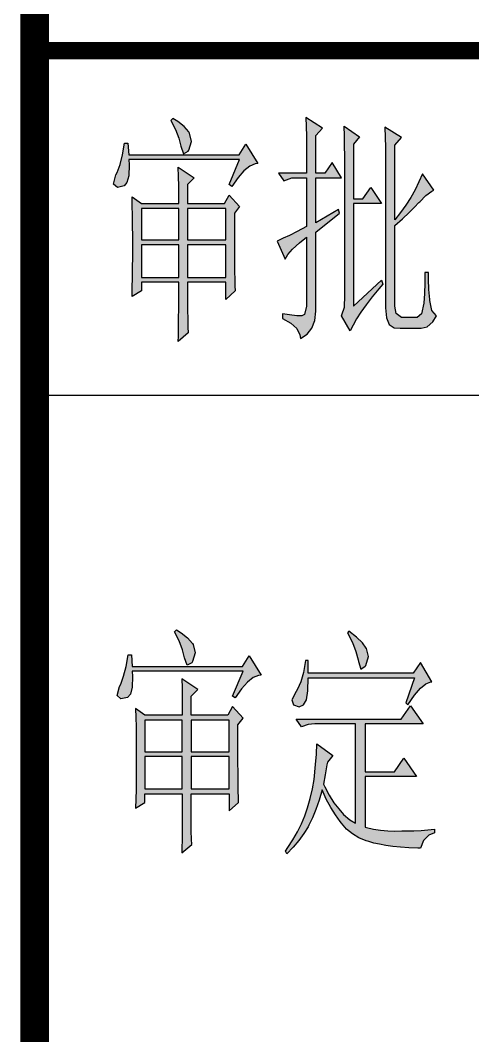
# Model space of a CAD drawing. Header units: millimetres. Extents: x -124780 to 1320, y -77622 to -18222.
# Drawn here: x -17705 to -16916, y -74138 to -72369 of the extents above; entities that cross this region are included whole.
import ezdxf

# ---------------------------------------------------------------- set-up
doc = ezdxf.new("R2010")
doc.units = ezdxf.units.MM
doc.header["$MEASUREMENT"] = 0
doc.layers.add('1', color=7, linetype='Continuous')
doc.layers.add('PUB_TEXT', color=7, linetype='Continuous')

msp = doc.modelspace()

# ---------------------------------------------------------------- hatches: boundary and pattern name
at = {"layer": '1'}
h = msp.add_hatch(color=7, dxfattribs=at)
h.paths.add_polyline_path([(-17147.4, -73764.7), (-17155.7, -73753.2), (-17163.8, -73740.5), (-17171.4, -73725.9), (-17178.7, -73709.4), (-17183.9, -73727.4), (-17189.6, -73743.8), (-17195.6, -73758.4), (-17201.9, -73771.2), (-17203.2, -73773.8), (-17210.5, -73785.5), (-17219.1, -73797.5), (-17229, -73809.3), (-17240.4, -73821.2), (-17242.8, -73816.3), (-17238.4, -73810), (-17229.5, -73796.5), (-17221.4, -73782.7), (-17214.6, -73768.6), (-17208.9, -73754.5), (-17204.2, -73741), (-17199.3, -73724.3), (-17195.6, -73707.9), (-17192.5, -73691.2), (-17190.1, -73665.4), (-17188.8, -73647.4), (-17188.1, -73629.4), (-17159.9, -73649.5), (-17169.3, -73661.2), (-17170.3, -73665.7), (-17173.7, -73683.6), (-17176.3, -73699.5), (-17174.2, -73704.2), (-17166.7, -73718.8), (-17158.4, -73731.9), (-17149.5, -73742.8), (-17141.2, -73752.2), (-17130.5, -73761.6), (-17120.3, -73767.8), (-17120.3, -73594.5), (-17191.4, -73594.5), (-17203.2, -73595.8), (-17214.6, -73599.5), (-17224, -73586.2), (-17041.1, -73586.2), (-17024.7, -73563), (-17002.5, -73594.5), (-17103.9, -73594.5), (-17103.9, -73677.9), (-17052.8, -73677.9), (-17036.4, -73654.5), (-17014.2, -73686.2), (-17103.9, -73686.2), (-17103.9, -73774.6), (-17101.5, -73775.1), (-17089, -73777.7), (-17076.8, -73779.8), (-17064.3, -73781.1), (-17052, -73781.4), (-17039.8, -73781.1), (-17031.7, -73781.1), (-17018.7, -73780.8), (-17006.2, -73780.1), (-16994.2, -73779.3), (-16982.7, -73778), (-16982.7, -73784.5), (-16992.6, -73788.4), (-17002, -73797.8), (-17007.2, -73811.1), (-17011.9, -73811.1), (-17027.5, -73810.3), (-17042.1, -73809.3), (-17055.4, -73808), (-17067.7, -73806.4), (-17078.6, -73804.3), (-17088.5, -73802.2), (-17097.1, -73799.6), (-17101.8, -73798), (-17114.6, -73792.8), (-17126, -73786.1), (-17136.2, -73777.7), (-17144.8, -73767.8)])
h.paths.add_polyline_path([(-17029.3, -73561.2), (-17017.9, -73544.7), (-17007.5, -73532.5), (-16997.8, -73524.7), (-16989.5, -73521.3), (-16987.4, -73521.3), (-17007.2, -73487.9), (-17020, -73506.2), (-17203.2, -73506.2), (-17203.2, -73484.5), (-17207.9, -73484.5), (-17211, -73505.1), (-17215.7, -73521.5), (-17221.4, -73534), (-17224, -73538), (-17231.8, -73552.8), (-17228.7, -73561.2), (-17218.6, -73565.1), (-17211.3, -73561.2), (-17206, -73552.8), (-17203.4, -73536.9), (-17203.2, -73514.5), (-17017.6, -73514.5), (-17033, -73557.8)])
h.paths.add_polyline_path([(-17407, -73579.7), (-17407, -73546.3), (-17395.5, -73534.6), (-17423.4, -73516.3), (-17422.9, -73532), (-17422.4, -73549.2), (-17422.4, -73579.7), (-17487.5, -73579.7), (-17503.9, -73567.9), (-17503.4, -73583.3), (-17503.1, -73599.7), (-17502.9, -73617.7), (-17502.6, -73637), (-17502.6, -73672.4), (-17502.9, -73691.2), (-17503.1, -73708.9), (-17503.4, -73725.9), (-17503.9, -73741.2), (-17487.5, -73731.3), (-17487.5, -73716.2), (-17422.4, -73716.2), (-17422.4, -73761.6), (-17422.6, -73780.3), (-17422.9, -73796.5), (-17423.1, -73810.3), (-17423.4, -73819.4), (-17405.9, -73804.6), (-17406.5, -73795.2), (-17406.7, -73781.4), (-17407, -73763.6), (-17407, -73716.2), (-17340.5, -73716.2), (-17340.5, -73746.2), (-17324.4, -73731.3), (-17324.6, -73722.7), (-17324.9, -73711.5), (-17325.1, -73697.5), (-17325.1, -73680.5), (-17325.4, -73660.7), (-17325.4, -73596.3), (-17316.3, -73584.6), (-17334.8, -73564.5), (-17342.9, -73579.7)])
h.paths.add_polyline_path([(-17407, -73588), (-17407, -73643), (-17340.5, -73643), (-17340.5, -73588)], flags=16)
h.paths.add_polyline_path([(-17487.5, -73588), (-17487.5, -73643), (-17422.4, -73643), (-17422.4, -73588)], flags=16)
h.paths.add_polyline_path([(-17340.5, -73707.9), (-17340.5, -73651.3), (-17407, -73651.3), (-17407, -73707.9)], flags=16)
h.paths.add_polyline_path([(-17422.4, -73707.9), (-17422.4, -73651.3), (-17487.5, -73651.3), (-17487.5, -73707.9)], flags=16)
h.paths.add_polyline_path([(-17511, -73474.6), (-17509.7, -73494.4), (-17317.3, -73494.4), (-17305.6, -73476.2), (-17284.7, -73509.6), (-17289.4, -73510.1), (-17298.8, -73514), (-17308.7, -73522.1), (-17319.1, -73533.8), (-17330.1, -73549.4), (-17334.8, -73546.3), (-17316.3, -73502.8), (-17509.7, -73502.8), (-17509.1, -73511.9), (-17509.7, -73530.9), (-17513, -73542.9), (-17517.7, -73548.4), (-17529.5, -73551.2), (-17536, -73545.3), (-17531.8, -73529.6), (-17529.7, -73525.4), (-17524.8, -73511.6), (-17520.3, -73494.7), (-17516.7, -73474.6)])
h.paths.add_polyline_path([(-17432.8, -73431.1), (-17424.2, -73436.3), (-17413.2, -73444.9), (-17404.9, -73454.6), (-17403.6, -73456.6), (-17400.2, -73471), (-17404.9, -73486.1), (-17405.9, -73488.2), (-17414, -73492.6), (-17418.7, -73479.6), (-17422.1, -73465.5), (-17428.1, -73450.1), (-17436.2, -73434.5)])
h.paths.add_polyline_path([(-17102.8, -73492.9), (-17097.9, -73477.2), (-17101.5, -73463.2), (-17101.8, -73462.9), (-17108.6, -73453.5), (-17118.7, -73443.6), (-17132, -73432.9), (-17134.4, -73436.3), (-17126, -73453), (-17120, -73468.6), (-17116.1, -73483), (-17115.6, -73486.1), (-17111.4, -73499.4), (-17103.6, -73494.2)])
at = {"layer": 'PUB_TEXT'}
h = msp.add_hatch(color=7, dxfattribs=at)
h.paths.add_polyline_path([(-17409.8, -72565.8), (-17411.1, -72563.7), (-17419.4, -72554), (-17430.4, -72545.4), (-17439, -72540.2), (-17442.3, -72543.6), (-17434.3, -72559.2), (-17428.3, -72574.4), (-17424.9, -72588.7), (-17420.2, -72601.7), (-17412.1, -72597.3), (-17411.1, -72595.2), (-17406.4, -72580.1)])
h.paths.add_polyline_path([(-17311.8, -72585.3), (-17323.5, -72603.5), (-17515.8, -72603.5), (-17517.1, -72583.5), (-17522.9, -72583.5), (-17526.5, -72603.8), (-17530.9, -72620.7), (-17535.9, -72634.3), (-17538, -72638.5), (-17542.2, -72654.4), (-17535.6, -72660.4), (-17523.9, -72657.5), (-17519.2, -72652), (-17515.8, -72640), (-17515.3, -72621), (-17515.8, -72611.9), (-17322.5, -72611.9), (-17341, -72655.1), (-17336.3, -72658.5), (-17325.3, -72642.9), (-17314.9, -72631.2), (-17305, -72623.1), (-17295.6, -72619.2), (-17290.9, -72618.7)])
h.paths.add_polyline_path([(-17322.5, -72693.7), (-17341, -72673.7), (-17349, -72688.5), (-17413.2, -72688.5), (-17413.2, -72655.1), (-17401.7, -72643.7), (-17429.6, -72625.2), (-17429, -72641.1), (-17428.5, -72658.3), (-17428.5, -72688.5), (-17493.7, -72688.5), (-17510.1, -72677), (-17509.6, -72692.2), (-17509.3, -72708.8), (-17509.1, -72726.8), (-17508.8, -72745.8), (-17508.8, -72781.5), (-17509.1, -72800.3), (-17509.3, -72818), (-17509.6, -72834.7), (-17510.1, -72850.3), (-17493.7, -72840.2), (-17493.7, -72825.3), (-17428.5, -72825.3), (-17428.5, -72870.7), (-17428.8, -72889.4), (-17429, -72905.6), (-17429.3, -72919.4), (-17429.6, -72928.5), (-17412.1, -72913.7), (-17412.6, -72904), (-17412.9, -72890.5), (-17413.2, -72872.8), (-17413.2, -72825.3), (-17346.7, -72825.3), (-17346.7, -72855.3), (-17330.5, -72840.2), (-17330.8, -72831.8), (-17331.1, -72820.6), (-17331.3, -72806.6), (-17331.3, -72789.6), (-17331.6, -72769.8), (-17331.6, -72705.2)])
h.paths.add_polyline_path([(-17346.7, -72751.8), (-17413.2, -72751.8), (-17413.2, -72696.8), (-17346.7, -72696.8)], flags=16)
h.paths.add_polyline_path([(-17346.7, -72760.2), (-17346.7, -72817), (-17413.2, -72817), (-17413.2, -72760.2)], flags=16)
h.paths.add_polyline_path([(-17428.5, -72751.8), (-17493.7, -72751.8), (-17493.7, -72696.8), (-17428.5, -72696.8)], flags=16)
h.paths.add_polyline_path([(-17428.5, -72760.2), (-17428.5, -72817), (-17493.7, -72817), (-17493.7, -72760.2)], flags=16)
h.paths.add_polyline_path([(-17148.6, -72705.2), (-17149.9, -72698.7), (-17189.5, -72721.9), (-17189.5, -72643.7), (-17145.2, -72643.7), (-17161.4, -72616.8), (-17174.2, -72635.3), (-17189.5, -72635.3), (-17189.5, -72570.2), (-17177.8, -72556.9), (-17207, -72538.7), (-17206.5, -72554.3), (-17206.2, -72571), (-17206, -72588.7), (-17206, -72607.2), (-17205.7, -72626.5), (-17205.7, -72635.3), (-17254.7, -72635.3), (-17245.3, -72648.6), (-17231.5, -72643.7), (-17205.7, -72643.7), (-17205.7, -72728.6), (-17222.1, -72737), (-17235.7, -72743.8), (-17246.6, -72749), (-17254.7, -72752.6), (-17257, -72753.7), (-17243, -72785.2), (-17238.5, -72777.4), (-17230.2, -72767.7), (-17218, -72756.8), (-17205.7, -72746.9), (-17205.7, -72867), (-17209.6, -72881.9), (-17214, -72883.7), (-17222.6, -72884), (-17235.7, -72882.4), (-17247.7, -72880.3), (-17247.7, -72888.7), (-17233.1, -72896.7), (-17222.9, -72906.1), (-17217.4, -72916.8), (-17216.4, -72923.6), (-17204.9, -72916), (-17196.8, -72905.6), (-17191.6, -72892.3), (-17189.5, -72875.9), (-17189.5, -72738.5)])
h.paths.add_polyline_path([(-17124.1, -72688.5), (-17075.1, -72688.5), (-17093.9, -72660.4), (-17108, -72680.2), (-17124.1, -72680.2), (-17124.1, -72585.3), (-17113.7, -72572), (-17140.6, -72553.5), (-17140, -72570.5), (-17139.5, -72587.9), (-17139.2, -72606.2), (-17139.2, -72848.5), (-17140, -72868.6), (-17144.2, -72882.1), (-17145.2, -72883.7), (-17129.9, -72910.3), (-17124.9, -72900.1), (-17118.7, -72889.2), (-17111.1, -72877.5), (-17102, -72864.7), (-17091.6, -72851.1), (-17079.8, -72836.8), (-17072.8, -72828.7), (-17075.1, -72821.9), (-17124.1, -72867)])
h.paths.add_polyline_path([(-17038.4, -72714.8), (-17026.9, -72704.1), (-17017.5, -72694.8), (-17010, -72686.7), (-17008.7, -72685.4), (-16997.7, -72674.2), (-16987.3, -72666.6), (-16984.2, -72665.3), (-17004, -72636.9), (-17010, -72650.7), (-17016.8, -72664.5), (-17024.3, -72677.8), (-17032.7, -72691.1), (-17042, -72704.1), (-17051.9, -72716.9), (-17051.9, -72586.9), (-17040.2, -72573.6), (-17069.4, -72555.3), (-17068.4, -72590.8), (-17068.1, -72608.5), (-17068.1, -72870.2), (-17066.8, -72887.4), (-17061.8, -72898.8), (-17053, -72904.8), (-17042.6, -72905.3), (-17006.3, -72905.3), (-16995.4, -72903.3), (-16985.7, -72894.4), (-16979.5, -72883.7), (-16987.6, -72874.6), (-16991.2, -72857.1), (-16991.2, -72855.3), (-16992.8, -72838.4), (-16993.6, -72820.4), (-16993.6, -72808.7), (-16999.6, -72808.7), (-16999.8, -72827.2), (-17000.3, -72844.9), (-17001.6, -72861.8), (-17005.8, -72880.6), (-17013.1, -72887.1), (-17014.7, -72886.8), (-17040.2, -72886.8), (-17049.6, -72880.1), (-17051.9, -72867), (-17051.9, -72726.8)])

# ---------------------------------------------------------------- linework, layer by layer
at = {"color": 7}
for points in [[(-17406.4, -72580.1), (-17409.8, -72565.8), (-17411.1, -72563.7), (-17419.4, -72554), (-17430.4, -72545.4), (-17439, -72540.2), (-17442.3, -72543.6), (-17434.3, -72559.2), (-17428.3, -72574.4), (-17424.9, -72588.7), (-17420.2, -72601.7), (-17412.1, -72597.3), (-17411.1, -72595.2)], [(-17247.7, -72880.3), (-17247.7, -72888.7), (-17233.1, -72896.7), (-17222.9, -72906.1), (-17217.4, -72916.8), (-17216.4, -72923.6), (-17204.9, -72916), (-17196.8, -72905.6), (-17191.6, -72892.3), (-17189.5, -72875.9), (-17189.5, -72738.5), (-17148.6, -72705.2), (-17149.9, -72698.7), (-17189.5, -72721.9), (-17189.5, -72643.7), (-17145.2, -72643.7), (-17161.4, -72616.8), (-17174.2, -72635.3), (-17189.5, -72635.3), (-17189.5, -72570.2), (-17177.8, -72556.9), (-17207, -72538.7), (-17206.5, -72554.3), (-17206.2, -72571), (-17206, -72588.7), (-17206, -72607.2), (-17205.7, -72626.5), (-17205.7, -72635.3), (-17254.7, -72635.3), (-17245.3, -72648.6), (-17231.5, -72643.7), (-17205.7, -72643.7), (-17205.7, -72728.6), (-17222.1, -72737), (-17235.7, -72743.8), (-17246.6, -72749), (-17254.7, -72752.6), (-17257, -72753.7), (-17243, -72785.2), (-17238.5, -72777.4), (-17230.2, -72767.7), (-17218, -72756.8), (-17205.7, -72746.9), (-17205.7, -72867), (-17209.6, -72881.9), (-17214, -72883.7), (-17222.6, -72884), (-17235.7, -72882.4)], [(-17118.7, -72889.2), (-17124.9, -72900.1), (-17129.9, -72910.3), (-17145.2, -72883.7), (-17144.2, -72882.1), (-17140, -72868.6), (-17139.2, -72848.5), (-17139.2, -72606.2), (-17139.5, -72587.9), (-17140, -72570.5), (-17140.6, -72553.5), (-17113.7, -72572), (-17124.1, -72585.3), (-17124.1, -72680.2), (-17108, -72680.2), (-17093.9, -72660.4), (-17075.1, -72688.5), (-17124.1, -72688.5), (-17124.1, -72867), (-17075.1, -72821.9), (-17072.8, -72828.7), (-17079.8, -72836.8), (-17091.6, -72851.1), (-17102, -72864.7), (-17111.1, -72877.5)], [(-17013.1, -72887.1), (-17014.7, -72886.8), (-17040.2, -72886.8), (-17049.6, -72880.1), (-17051.9, -72867), (-17051.9, -72726.8), (-17038.4, -72714.8), (-17026.9, -72704.1), (-17017.5, -72694.8), (-17010, -72686.7), (-17008.7, -72685.4), (-16997.7, -72674.2), (-16987.3, -72666.6), (-16984.2, -72665.3), (-17004, -72636.9), (-17010, -72650.7), (-17016.8, -72664.5), (-17024.3, -72677.8), (-17032.7, -72691.1), (-17042, -72704.1), (-17051.9, -72716.9), (-17051.9, -72586.9), (-17040.2, -72573.6), (-17069.4, -72555.3), (-17068.4, -72590.8), (-17068.1, -72608.5), (-17068.1, -72870.2), (-17066.8, -72887.4), (-17061.8, -72898.8), (-17053, -72904.8), (-17042.6, -72905.3), (-17006.3, -72905.3), (-16995.4, -72903.3), (-16985.7, -72894.4), (-16979.5, -72883.7), (-16987.6, -72874.6), (-16991.2, -72857.1), (-16991.2, -72855.3), (-16992.8, -72838.4), (-16993.6, -72820.4), (-16993.6, -72808.7), (-16999.6, -72808.7), (-16999.8, -72827.2), (-17000.3, -72844.9), (-17001.6, -72861.8), (-17005.8, -72880.6)], [(-17515.8, -72603.5), (-17323.5, -72603.5), (-17311.8, -72585.3), (-17290.9, -72618.7), (-17295.6, -72619.2), (-17305, -72623.1), (-17314.9, -72631.2), (-17325.3, -72642.9), (-17336.3, -72658.5), (-17341, -72655.1), (-17322.5, -72611.9), (-17515.8, -72611.9), (-17515.3, -72621), (-17515.8, -72640), (-17519.2, -72652), (-17523.9, -72657.5), (-17535.6, -72660.4), (-17542.2, -72654.4), (-17538, -72638.5), (-17535.9, -72634.3), (-17530.9, -72620.7), (-17526.5, -72603.8), (-17522.9, -72583.5), (-17517.1, -72583.5)], [(-17330.8, -72831.8), (-17330.5, -72840.2), (-17346.7, -72855.3), (-17346.7, -72825.3), (-17413.2, -72825.3), (-17413.2, -72872.8), (-17412.9, -72890.5), (-17412.6, -72904), (-17412.1, -72913.7), (-17429.6, -72928.5), (-17429.3, -72919.4), (-17429, -72905.6), (-17428.8, -72889.4), (-17428.5, -72870.7), (-17428.5, -72825.3), (-17493.7, -72825.3), (-17493.7, -72840.2), (-17510.1, -72850.3), (-17509.6, -72834.7), (-17509.3, -72818), (-17509.1, -72800.3), (-17508.8, -72781.5), (-17508.8, -72745.8), (-17509.1, -72726.8), (-17509.3, -72708.8), (-17509.6, -72692.2), (-17510.1, -72677), (-17493.7, -72688.5), (-17428.5, -72688.5), (-17428.5, -72658.3), (-17429, -72641.1), (-17429.6, -72625.2), (-17401.7, -72643.7), (-17413.2, -72655.1), (-17413.2, -72688.5), (-17349, -72688.5), (-17341, -72673.7), (-17322.5, -72693.7), (-17331.6, -72705.2), (-17331.6, -72769.8), (-17331.3, -72789.6), (-17331.3, -72806.6), (-17331.1, -72820.6)], [(-17493.7, -72751.8), (-17428.5, -72751.8), (-17428.5, -72696.8), (-17493.7, -72696.8)], [(-17346.7, -72696.8), (-17413.2, -72696.8), (-17413.2, -72751.8), (-17346.7, -72751.8)], [(-17493.7, -72817), (-17428.5, -72817), (-17428.5, -72760.2), (-17493.7, -72760.2)], [(-17346.7, -72760.2), (-17413.2, -72760.2), (-17413.2, -72817), (-17346.7, -72817)]]:
    msp.add_lwpolyline(points, close=True, dxfattribs=at)
at = {"layer": '1', "color": 7, "ltscale": 0.8}
msp.add_line((-17679.8, -67033.3), (-17679.8, -73183), dxfattribs=at)
at = {"layer": '1', "color": 7}
msp.add_line((-17679.8, -73022.2), (-11479.8, -73022.2), dxfattribs=at)
at = {"layer": '1', "color": 7, "const_width": 50}
for points in [[(-17679.8, -76622.2), (320.2, -76622.2), (320.2, -60622.2), (-17679.8, -60622.2)], [(-17679.8, -70822.2), (320.2, -70822.2), (320.2, -76622.2), (-17679.8, -76622.2)]]:
    msp.add_lwpolyline(points, close=True, dxfattribs=at)
at = {"layer": '1', "color": 7, "const_width": 30}
msp.add_lwpolyline([(-17679.8, -72422.2), (320.2, -72422.2)], dxfattribs=at)
at = {"layer": '1', "color": 7}
for points in [[(-17432.8, -73431.1), (-17424.2, -73436.3), (-17413.2, -73444.9), (-17404.9, -73454.6), (-17403.6, -73456.6), (-17400.2, -73471), (-17404.9, -73486.1), (-17405.9, -73488.2), (-17414, -73492.6), (-17418.7, -73479.6), (-17422.1, -73465.5), (-17428.1, -73450.1), (-17436.2, -73434.5)], [(-17102.8, -73492.9), (-17097.9, -73477.2), (-17101.5, -73463.2), (-17101.8, -73462.9), (-17108.6, -73453.5), (-17118.7, -73443.6), (-17132, -73432.9), (-17134.4, -73436.3), (-17126, -73453), (-17120, -73468.6), (-17116.1, -73483), (-17115.6, -73486.1), (-17111.4, -73499.4), (-17103.6, -73494.2)], [(-17511, -73474.6), (-17509.7, -73494.4), (-17317.3, -73494.4), (-17305.6, -73476.2), (-17284.7, -73509.6), (-17289.4, -73510.1), (-17298.8, -73514), (-17308.7, -73522.1), (-17319.1, -73533.8), (-17330.1, -73549.4), (-17334.8, -73546.3), (-17316.3, -73502.8), (-17509.7, -73502.8), (-17509.1, -73511.9), (-17509.7, -73530.9), (-17513, -73542.9), (-17517.7, -73548.4), (-17529.5, -73551.2), (-17536, -73545.3), (-17531.8, -73529.6), (-17529.7, -73525.4), (-17524.8, -73511.6), (-17520.3, -73494.7), (-17516.7, -73474.6)], [(-17029.3, -73561.2), (-17017.9, -73544.7), (-17007.5, -73532.5), (-16997.8, -73524.7), (-16989.5, -73521.3), (-16987.4, -73521.3), (-17007.2, -73487.9), (-17020, -73506.2), (-17203.2, -73506.2), (-17203.2, -73484.5), (-17207.9, -73484.5), (-17211, -73505.1), (-17215.7, -73521.5), (-17221.4, -73534), (-17224, -73538), (-17231.8, -73552.8), (-17228.7, -73561.2), (-17218.6, -73565.1), (-17211.3, -73561.2), (-17206, -73552.8), (-17203.4, -73536.9), (-17203.2, -73514.5), (-17017.6, -73514.5), (-17033, -73557.8)], [(-17407, -73579.7), (-17407, -73546.3), (-17395.5, -73534.6), (-17423.4, -73516.3), (-17422.9, -73532), (-17422.4, -73549.2), (-17422.4, -73579.7), (-17487.5, -73579.7), (-17503.9, -73567.9), (-17503.4, -73583.3), (-17503.1, -73599.7), (-17502.9, -73617.7), (-17502.6, -73637), (-17502.6, -73672.4), (-17502.9, -73691.2), (-17503.1, -73708.9), (-17503.4, -73725.9), (-17503.9, -73741.2), (-17487.5, -73731.3), (-17487.5, -73716.2), (-17422.4, -73716.2), (-17422.4, -73761.6), (-17422.6, -73780.3), (-17422.9, -73796.5), (-17423.1, -73810.3), (-17423.4, -73819.4), (-17405.9, -73804.6), (-17406.5, -73795.2), (-17406.7, -73781.4), (-17407, -73763.6), (-17407, -73716.2), (-17340.5, -73716.2), (-17340.5, -73746.2), (-17324.4, -73731.3), (-17324.6, -73722.7), (-17324.9, -73711.5), (-17325.1, -73697.5), (-17325.1, -73680.5), (-17325.4, -73660.7), (-17325.4, -73596.3), (-17316.3, -73584.6), (-17334.8, -73564.5), (-17342.9, -73579.7)], [(-17147.4, -73764.7), (-17155.7, -73753.2), (-17163.8, -73740.5), (-17171.4, -73725.9), (-17178.7, -73709.4), (-17183.9, -73727.4), (-17189.6, -73743.8), (-17195.6, -73758.4), (-17201.9, -73771.2), (-17203.2, -73773.8), (-17210.5, -73785.5), (-17219.1, -73797.5), (-17229, -73809.3), (-17240.4, -73821.2), (-17242.8, -73816.3), (-17238.4, -73810), (-17229.5, -73796.5), (-17221.4, -73782.7), (-17214.6, -73768.6), (-17208.9, -73754.5), (-17204.2, -73741), (-17199.3, -73724.3), (-17195.6, -73707.9), (-17192.5, -73691.2), (-17190.1, -73665.4), (-17188.8, -73647.4), (-17188.1, -73629.4), (-17159.9, -73649.5), (-17169.3, -73661.2), (-17170.3, -73665.7), (-17173.7, -73683.6), (-17176.3, -73699.5), (-17174.2, -73704.2), (-17166.7, -73718.8), (-17158.4, -73731.9), (-17149.5, -73742.8), (-17141.2, -73752.2), (-17130.5, -73761.6), (-17120.3, -73767.8), (-17120.3, -73594.5), (-17191.4, -73594.5), (-17203.2, -73595.8), (-17214.6, -73599.5), (-17224, -73586.2), (-17041.1, -73586.2), (-17024.7, -73563), (-17002.5, -73594.5), (-17103.9, -73594.5), (-17103.9, -73677.9), (-17052.8, -73677.9), (-17036.4, -73654.5), (-17014.2, -73686.2), (-17103.9, -73686.2), (-17103.9, -73774.6), (-17101.5, -73775.1), (-17089, -73777.7), (-17076.8, -73779.8), (-17064.3, -73781.1), (-17052, -73781.4), (-17039.8, -73781.1), (-17031.7, -73781.1), (-17018.7, -73780.8), (-17006.2, -73780.1), (-16994.2, -73779.3), (-16982.7, -73778), (-16982.7, -73784.5), (-16992.6, -73788.4), (-17002, -73797.8), (-17007.2, -73811.1), (-17011.9, -73811.1), (-17027.5, -73810.3), (-17042.1, -73809.3), (-17055.4, -73808), (-17067.7, -73806.4), (-17078.6, -73804.3), (-17088.5, -73802.2), (-17097.1, -73799.6), (-17101.8, -73798), (-17114.6, -73792.8), (-17126, -73786.1), (-17136.2, -73777.7), (-17144.8, -73767.8)], [(-17487.5, -73588), (-17487.5, -73643), (-17422.4, -73643), (-17422.4, -73588)], [(-17407, -73588), (-17407, -73643), (-17340.5, -73643), (-17340.5, -73588)], [(-17422.4, -73707.9), (-17422.4, -73651.3), (-17487.5, -73651.3), (-17487.5, -73707.9)], [(-17340.5, -73707.9), (-17340.5, -73651.3), (-17407, -73651.3), (-17407, -73707.9)]]:
    msp.add_lwpolyline(points, close=True, dxfattribs=at)

doc.saveas('drawing.dxf')
